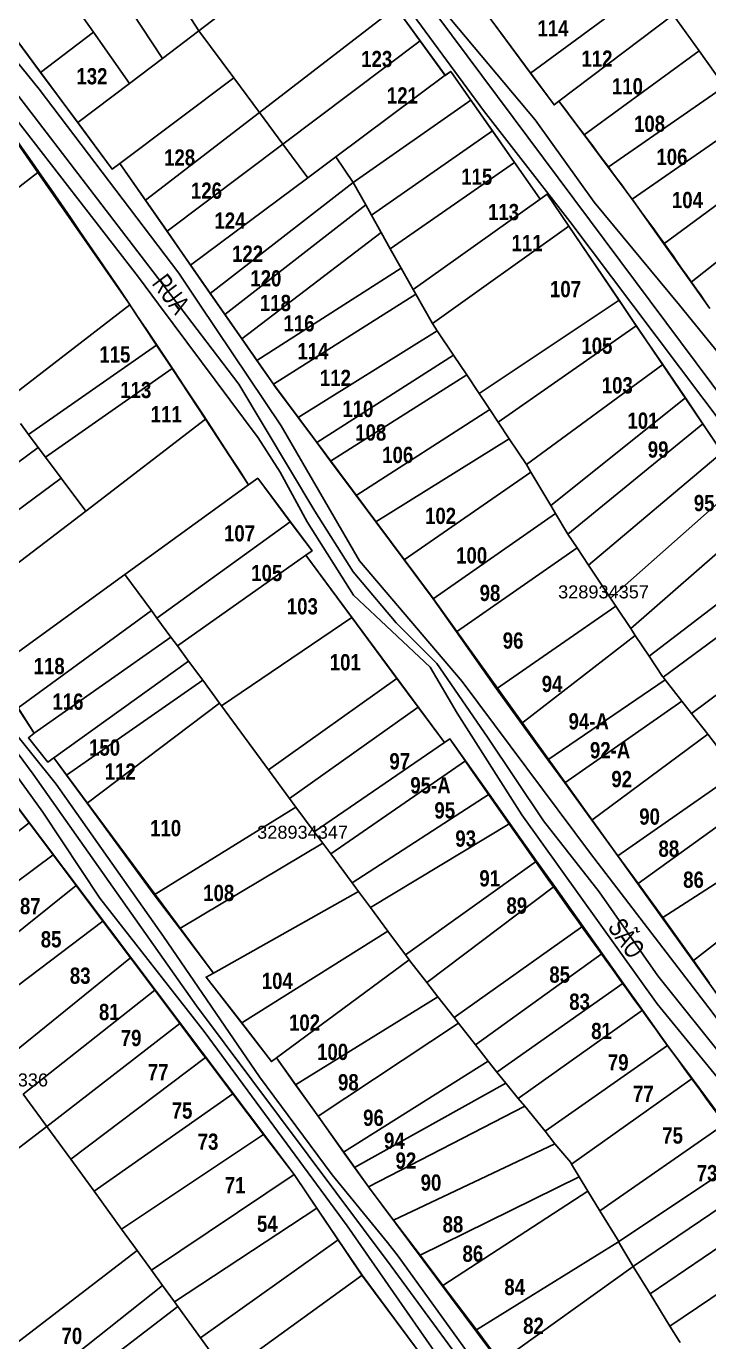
# Model space of a CAD drawing. Extents: x 206155 to 208014, y 4847439 to 4850017.
# Drawn here: x 207182.6 to 207287.6, y 4848296.4 to 4848498.9 of the extents above; entities that cross this region are included whole.
import ezdxf
from ezdxf.enums import TextEntityAlignment as Align

# ---------------------------------------------------------------- set-up
doc = ezdxf.new("R2010")
doc.units = 0
doc.header["$LTSCALE"] = 1.5
doc.header["$MEASUREMENT"] = 0
for name, color, linetype in [('CD-MALHA-LOTES', 40, 'CONTINUOUS'), ('CD_TXT_QUADRA', 7, 'CONTINUOUS'), ('RU-QUADRAS', 6, 'CONTINUOUS'), ('SV-EIXO-RUA-N-PAV', 6, 'CONTINUOUS'), ('SV-RUA-NAO-PAV-S-GUIA-C-GUIA', 7, 'CONTINUOUS'), ('SV-TXT-RUA-N-PAV-S-GUIA-C-GUIA', 7, 'CONTINUOUS'), ('Th_NmrPort', 7, 'CONTINUOUS')]:
    doc.layers.add(name, color=color, linetype=linetype)
doc.styles.add('ARIAL', font='ARIAL.TTF')
doc.styles.get("Standard").update_dxf_attribs({"font": 'swisscbo.ttf'})

msp = doc.modelspace()

# ---------------------------------------------------------------- linework, layer by layer
at = {"layer": 'CD-MALHA-LOTES', "linetype": 'Continuous'}
for p, q in [((207196.14, 4848518.39), (207209.13, 4848498.16)), ((207190.27, 4848514.1), (207203.51, 4848493.9)), ((207192.9, 4848497.96), (207184.52, 4848509.9)), ((207279.27, 4848505.69), (207260.18, 4848491.65)), ((207209.13, 4848498.16), (207214.11, 4848501.94)), ((207239.46, 4848501.74), (207218.44, 4848485.58)), ((207243.18, 4848496.61), (207239.46, 4848501.74)), ((207282.15, 4848500.62), (207264.55, 4848487.32)), ((207286.12, 4848495.09), (207282.15, 4848500.62)), ((207184.76, 4848491.77), (207192.9, 4848497.96)), ((207198.44, 4848490.06), (207192.9, 4848497.96)), ((207203.51, 4848493.9), (207209.13, 4848498.16)), ((207209.13, 4848498.16), (207214.51, 4848490.9)), ((207260.18, 4848491.65), (207254.82, 4848498.9)), ((207222.05, 4848480.71), (207243.18, 4848496.61)), ((207247.02, 4848491.31), (207243.18, 4848496.61)), ((207198.44, 4848490.06), (207203.51, 4848493.9)), ((207268.42, 4848482.14), (207286.12, 4848495.09)), ((207290.06, 4848489.6), (207286.12, 4848495.09)), ((207184.76, 4848491.77), (207190.48, 4848484.03)), ((207230.21, 4848478.75), (207247.02, 4848491.31)), ((207247.02, 4848491.31), (207247.91, 4848491.92)), ((207247.91, 4848491.92), (207251.02, 4848487.48)), ((207260.18, 4848491.65), (207263.8, 4848486.75)), ((207190.48, 4848484.03), (207198.44, 4848490.06)), ((207214.51, 4848490.9), (207196.96, 4848477.75)), ((207218.44, 4848485.58), (207214.51, 4848490.9)), ((207272.15, 4848477.16), (207290.06, 4848489.6)), ((207251.02, 4848487.48), (207232.89, 4848474.81)), ((207254.31, 4848482.78), (207251.02, 4848487.48)), ((207263.8, 4848486.75), (207264.55, 4848487.32)), ((207264.55, 4848487.32), (207268.42, 4848482.14)), ((207200.9, 4848472.09), (207218.44, 4848485.58)), ((207218.44, 4848485.58), (207222.05, 4848480.71)), ((207195.78, 4848476.87), (207190.48, 4848484.03)), ((207275.83, 4848472.23), (207293.66, 4848484.6)), ((207254.31, 4848482.78), (207235.7, 4848469.78)), ((207257.73, 4848477.88), (207254.31, 4848482.78)), ((207268.42, 4848482.14), (207272.15, 4848477.16)), ((207222.05, 4848480.71), (207204.23, 4848467.3)), ((207225.89, 4848475.53), (207222.05, 4848480.71)), ((207196.96, 4848477.75), (207195.78, 4848476.87)), ((207196.96, 4848477.75), (207200.9, 4848472.09)), ((207225.89, 4848475.53), (207230.21, 4848478.75)), ((207232.89, 4848474.81), (207230.21, 4848478.75)), ((207257.73, 4848477.88), (207238.59, 4848464.63)), ((207261.67, 4848472.26), (207257.73, 4848477.88)), ((207280.71, 4848465.38), (207298.2, 4848478.3)), ((207174.76, 4848468.93), (207184.32, 4848476.38)), ((207207.85, 4848462.1), (207225.89, 4848475.53)), ((207232.89, 4848474.81), (207210.89, 4848457.72)), ((207234.81, 4848471.38), (207232.89, 4848474.81)), ((207284.92, 4848459.46), (207301.97, 4848473.05)), ((207200.9, 4848472.09), (207204.23, 4848467.3)), ((207234.81, 4848471.38), (207213.14, 4848454.49)), ((207235.7, 4848469.78), (207234.81, 4848471.38)), ((207242.11, 4848458.35), (207261.67, 4848472.26)), ((207275.83, 4848472.23), (207280.71, 4848465.38)), ((207237.2, 4848467.11), (207235.7, 4848469.78)), ((207204.23, 4848467.3), (207207.85, 4848462.1)), ((207237.2, 4848467.11), (207215.74, 4848450.76)), ((207238.59, 4848464.63), (207237.2, 4848467.11)), ((207266.09, 4848468.09), (207245.09, 4848453.1)), ((207273.81, 4848456.7), (207266.09, 4848468.09)), ((207280.71, 4848465.38), (207284.92, 4848459.46)), ((207240.28, 4848461.62), (207238.59, 4848464.63)), ((207210.89, 4848457.72), (207207.85, 4848462.1)), ((207240.28, 4848461.62), (207218.07, 4848447.41)), ((207242.11, 4848458.35), (207240.28, 4848461.62)), ((207284.92, 4848459.46), (207287.79, 4848455.44)), ((207213.14, 4848454.49), (207210.89, 4848457.72)), ((207242.53, 4848457.61), (207220.6, 4848443.77)), ((207242.11, 4848458.35), (207242.53, 4848457.61)), ((207245.09, 4848453.1), (207242.53, 4848457.61)), ((207198.5, 4848456), (207179.17, 4848441.08)), ((207202.61, 4848449.79), (207198.5, 4848456)), ((207252.26, 4848442.36), (207273.81, 4848456.7)), ((207276.47, 4848452.78), (207273.81, 4848456.7)), ((207213.14, 4848454.49), (207215.74, 4848450.76)), ((207245.09, 4848453.1), (207245.82, 4848452.01)), ((207215.74, 4848450.76), (207218.07, 4848447.41)), ((207245.82, 4848452.01), (207224.42, 4848438.63)), ((207245.82, 4848452.01), (207248.34, 4848448.24)), ((207276.47, 4848452.78), (207255.2, 4848437.95)), ((207280.54, 4848446.79), (207276.47, 4848452.78)), ((207182.93, 4848436.03), (207202.61, 4848449.79)), ((207202.61, 4848449.79), (207205, 4848446.17)), ((207218.07, 4848447.41), (207220.6, 4848443.77)), ((207227.28, 4848434.79), (207248.34, 4848448.24)), ((207250.37, 4848445.19), (207248.34, 4848448.24)), ((207259.56, 4848431.4), (207280.54, 4848446.79)), ((207284.02, 4848441.65), (207280.54, 4848446.79)), ((207205, 4848446.17), (207185.53, 4848432.54)), ((207210.16, 4848438.37), (207205, 4848446.17)), ((207229.41, 4848431.94), (207250.37, 4848445.19)), ((207252.26, 4848442.36), (207250.37, 4848445.19)), ((207253.9, 4848439.9), (207252.26, 4848442.36)), ((207263.29, 4848425.12), (207284.02, 4848441.65)), ((207284.02, 4848441.65), (207286.72, 4848437.66)), ((207224.42, 4848438.63), (207227.28, 4848434.79)), ((207253.9, 4848439.9), (207233.35, 4848426.65)), ((207255.2, 4848437.95), (207253.9, 4848439.9)), ((207182.93, 4848436.03), (207181.69, 4848437.7)), ((207191.71, 4848424.24), (207210.16, 4848438.37)), ((207210.16, 4848438.37), (207216.78, 4848428.27)), ((207256.92, 4848435.38), (207255.2, 4848437.95)), ((207286.72, 4848437.66), (207265.93, 4848420.71)), ((207289.7, 4848433.28), (207286.72, 4848437.66)), ((207184.4, 4848434.05), (207182.93, 4848436.03)), ((207227.28, 4848434.79), (207229.41, 4848431.94)), ((207256.92, 4848435.38), (207236.36, 4848422.61)), ((207259.56, 4848431.4), (207256.92, 4848435.38)), ((207184.4, 4848434.05), (207163.73, 4848418.7)), ((207185.53, 4848432.54), (207184.4, 4848434.05)), ((207187.95, 4848429.29), (207185.53, 4848432.54)), ((207269.12, 4848415.92), (207289.7, 4848433.28)), ((207229.41, 4848431.94), (207233.35, 4848426.65)), ((207259.56, 4848431.4), (207260.25, 4848430.25)), ((207187.95, 4848429.29), (207167.15, 4848413.96)), ((207191.71, 4848424.24), (207187.95, 4848429.29)), ((207240.74, 4848416.73), (207260.25, 4848430.25)), ((207260.25, 4848430.25), (207263.29, 4848425.12)), ((207292.92, 4848428.96), (207272.48, 4848410.86)), ((207216.78, 4848428.27), (207197.74, 4848414.48)), ((207233.35, 4848426.65), (207236.36, 4848422.61)), ((207264.04, 4848423.86), (207263.29, 4848425.12)), ((207171.12, 4848408.48), (207191.71, 4848424.24)), ((207202.68, 4848407.77), (207223.21, 4848422.61)), ((207236.36, 4848422.61), (207240.74, 4848416.73)), ((207245.21, 4848410.72), (207264.04, 4848423.86)), ((207265.93, 4848420.71), (207264.04, 4848423.86)), ((207296.4, 4848424.32), (207275.61, 4848406.15)), ((207265.93, 4848420.71), (207267.35, 4848418.58)), ((207248.81, 4848405.64), (207267.35, 4848418.58)), ((207267.35, 4848418.58), (207269.12, 4848415.92)), ((207278.43, 4848401.91), (207300.52, 4848418.81)), ((207225.58, 4848417.46), (207205.82, 4848403.49)), ((207232.69, 4848407.86), (207225.58, 4848417.46)), ((207240.74, 4848416.73), (207245.21, 4848410.72)), ((207197.74, 4848414.48), (207177.42, 4848399.76)), ((207201.82, 4848408.92), (207197.74, 4848414.48)), ((207269.12, 4848415.92), (207272.48, 4848410.86)), ((207303.11, 4848415.35), (207280.6, 4848398.67)), ((207245.21, 4848410.72), (207248.81, 4848405.64)), ((207272.48, 4848410.86), (207273.29, 4848409.62)), ((207181.33, 4848393.98), (207201.82, 4848408.92)), ((207201.82, 4848408.92), (207202.68, 4848407.77)), ((207254.93, 4848396.89), (207273.29, 4848409.62)), ((207273.29, 4848409.62), (207275.61, 4848406.15)), ((207284.97, 4848393.1), (207307.25, 4848409.81)), ((207202.68, 4848407.77), (207204.82, 4848404.85)), ((207232.69, 4848407.86), (207212.59, 4848394.29)), ((207239.62, 4848398.5), (207232.69, 4848407.86)), ((207204.82, 4848404.85), (207183.79, 4848390.05)), ((207205.82, 4848403.49), (207204.82, 4848404.85)), ((207254.93, 4848396.89), (207248.81, 4848405.64)), ((207276.3, 4848405.12), (207258.79, 4848391.54)), ((207275.61, 4848406.15), (207276.3, 4848405.12)), ((207278.43, 4848401.91), (207276.3, 4848405.12)), ((207207.54, 4848401.16), (207205.82, 4848403.49)), ((207207.54, 4848401.16), (207186.81, 4848386.29)), ((207209.72, 4848398.2), (207207.54, 4848401.16)), ((207188.76, 4848383.62), (207209.72, 4848398.2)), ((207212.31, 4848394.67), (207209.72, 4848398.2)), ((207219.84, 4848384.44), (207239.62, 4848398.5)), ((207242.88, 4848394.09), (207239.62, 4848398.5)), ((207262.87, 4848385.94), (207280.91, 4848398.28)), ((207280.6, 4848398.67), (207280.91, 4848398.28)), ((207280.91, 4848398.28), (207283.5, 4848394.98)), ((207258.79, 4848391.54), (207254.93, 4848396.89)), ((207191.92, 4848379.3), (207212.31, 4848394.67)), ((207212.31, 4848394.67), (207212.59, 4848394.29)), ((207212.59, 4848394.29), (207219.84, 4848384.44)), ((207223.1, 4848380.02), (207242.88, 4848394.09)), ((207246.94, 4848388.62), (207242.88, 4848394.09)), ((207265.44, 4848382.42), (207283.5, 4848394.98)), ((207283.5, 4848394.98), (207284.97, 4848393.1)), ((207183.79, 4848390.05), (207181.33, 4848393.98)), ((207284.97, 4848393.1), (207287.49, 4848389.9)), ((207258.79, 4848391.54), (207262.87, 4848385.94)), ((207226.89, 4848374.87), (207246.94, 4848388.62)), ((207287.49, 4848389.9), (207269.63, 4848376.67)), ((207287.49, 4848389.9), (207288.83, 4848388.19)), ((207185.87, 4848385.62), (207186.81, 4848386.29)), ((207186.81, 4848386.29), (207188.76, 4848383.62)), ((207182.99, 4848376.26), (207176.21, 4848385.29)), ((207219.84, 4848384.44), (207223.1, 4848380.02)), ((207250.18, 4848385.79), (207229.42, 4848371.47)), ((207253.81, 4848380.68), (207250.18, 4848385.79)), ((207262.87, 4848385.94), (207265.44, 4848382.42)), ((207292.1, 4848384.04), (207273.64, 4848371.18)), ((207188.76, 4848383.62), (207191.92, 4848379.3)), ((207265.44, 4848382.42), (207269.63, 4848376.67)), ((207223.1, 4848380.02), (207224.08, 4848378.69)), ((207253.81, 4848380.68), (207232.72, 4848367.02)), ((207257.01, 4848376.17), (207253.81, 4848380.68)), ((207295.13, 4848380.18), (207276.74, 4848366.92)), ((207191.92, 4848379.3), (207202.24, 4848365.2)), ((207224.08, 4848378.69), (207202.24, 4848365.2)), ((207224.08, 4848378.69), (207226.74, 4848375.07)), ((207162.87, 4848360.61), (207182.99, 4848376.26)), ((207186.69, 4848371.32), (207182.99, 4848376.26)), ((207235.53, 4848363.23), (207257.01, 4848376.17)), ((207261.12, 4848370.38), (207257.01, 4848376.17)), ((207269.63, 4848376.67), (207273.64, 4848371.18)), ((207226.74, 4848375.07), (207226.89, 4848374.87)), ((207226.89, 4848374.87), (207228.19, 4848373.12)), ((207280.54, 4848361.7), (207299.88, 4848374.14)), ((207206.18, 4848360.01), (207228.19, 4848373.12)), ((207228.19, 4848373.12), (207229.42, 4848371.47)), ((207166.18, 4848356.14), (207186.69, 4848371.32)), ((207190.22, 4848366.64), (207186.69, 4848371.32)), ((207229.42, 4848371.47), (207232.72, 4848367.02)), ((207261.12, 4848370.38), (207240.94, 4848355.95)), ((207263.87, 4848366.5), (207261.12, 4848370.38)), ((207273.64, 4848371.18), (207276.74, 4848366.92)), ((207303.62, 4848369.39), (207285.27, 4848355.05)), ((207170.26, 4848350.59), (207190.22, 4848366.64)), ((207194.37, 4848361.11), (207190.22, 4848366.64)), ((207232.72, 4848367.02), (207233.7, 4848365.7)), ((207244.24, 4848351.67), (207263.87, 4848366.5)), ((207268.24, 4848360.36), (207263.87, 4848366.5)), ((207276.74, 4848366.92), (207280.54, 4848361.7)), ((207202.24, 4848365.2), (207206.18, 4848360.01)), ((207211.39, 4848353.15), (207233.7, 4848365.7)), ((207233.7, 4848365.7), (207235.53, 4848363.23)), ((207235.53, 4848363.23), (207238.24, 4848359.59)), ((207280.54, 4848361.7), (207285.27, 4848355.05)), ((207173.9, 4848345.64), (207194.37, 4848361.11)), ((207198.61, 4848355.46), (207194.37, 4848361.11)), ((207206.18, 4848360.01), (207211.39, 4848353.15)), ((207248.44, 4848346.28), (207268.24, 4848360.36)), ((207271.23, 4848356.14), (207268.24, 4848360.36)), ((207238.24, 4848359.59), (207215.73, 4848345.46)), ((207238.24, 4848359.59), (207240.94, 4848355.95)), ((207240.94, 4848355.95), (207241.52, 4848355.17)), ((207251.72, 4848342.07), (207271.23, 4848356.14)), ((207274.45, 4848351.61), (207271.23, 4848356.14)), ((207178.6, 4848339.25), (207198.61, 4848355.46)), ((207202.34, 4848350.49), (207198.61, 4848355.46)), ((207241.52, 4848355.17), (207221.06, 4848340.08)), ((207285.27, 4848355.05), (207287.73, 4848351.61)), ((207210.25, 4848352.51), (207211.39, 4848353.15)), ((207215.73, 4848345.46), (207210.25, 4848352.51)), ((207245.94, 4848349.48), (207244.24, 4848351.67)), ((207274.45, 4848351.61), (207254.99, 4848337.89)), ((207277.4, 4848347.45), (207274.45, 4848351.61)), ((207202.34, 4848350.49), (207182.07, 4848334.52)), ((207206.18, 4848345.39), (207202.34, 4848350.49)), ((207224.02, 4848335.93), (207245.94, 4848349.48)), ((207245.94, 4848349.48), (207248.44, 4848346.28)), ((207248.44, 4848346.28), (207249.11, 4848345.41)), ((207258.3, 4848333.83), (207277.4, 4848347.45)), ((207281.27, 4848341.99), (207277.4, 4848347.45)), ((207206.18, 4848345.39), (207185.73, 4848329.54)), ((207220.29, 4848339.51), (207215.73, 4848345.46)), ((207249.11, 4848345.41), (207227.47, 4848331.1)), ((207249.11, 4848345.41), (207251.72, 4848342.07)), ((207253.67, 4848339.57), (207251.72, 4848342.07)), ((207262.42, 4848328.8), (207281.27, 4848341.99)), ((207285.08, 4848336.89), (207281.27, 4848341.99)), ((207210.14, 4848340.12), (207189.4, 4848324.5)), ((207214.37, 4848334.54), (207210.14, 4848340.12)), ((207221.06, 4848340.08), (207220.29, 4848339.51)), ((207221.06, 4848340.08), (207224.02, 4848335.93)), ((207231.42, 4848325.57), (207253.67, 4848339.57)), ((207253.67, 4848339.57), (207254.99, 4848337.89)), ((207254.99, 4848337.89), (207256.39, 4848336.17)), ((207227.47, 4848331.1), (207224.02, 4848335.93)), ((207233.11, 4848323.2), (207256.39, 4848336.17)), ((207256.39, 4848336.17), (207258.3, 4848333.83)), ((207266.5, 4848323.75), (207285.08, 4848336.89)), ((207290.22, 4848330.01), (207285.08, 4848336.89)), ((207182.07, 4848334.52), (207185.73, 4848329.54)), ((207214.37, 4848334.54), (207192.99, 4848319.55)), ((207219.09, 4848328.31), (207214.37, 4848334.54)), ((207259.29, 4848332.63), (207258.3, 4848333.83)), ((207235.25, 4848320.22), (207259.29, 4848332.63)), ((207259.29, 4848332.63), (207262.42, 4848328.8)), ((207166, 4848314.54), (207185.73, 4848329.54)), ((207189.4, 4848324.5), (207185.73, 4848329.54)), ((207227.47, 4848331.1), (207231.42, 4848325.57)), ((207290.22, 4848330.01), (207270.85, 4848316.53)), ((207197.22, 4848313.74), (207219.09, 4848328.31)), ((207223.78, 4848322.14), (207219.09, 4848328.31)), ((207262.42, 4848328.8), (207263.94, 4848326.88)), ((207231.42, 4848325.57), (207233.11, 4848323.2)), ((207239.08, 4848315.12), (207263.94, 4848326.88)), ((207263.94, 4848326.88), (207266.37, 4848323.96)), ((207189.4, 4848324.5), (207192.99, 4848319.55)), ((207266.37, 4848323.96), (207266.5, 4848323.75)), ((207266.5, 4848323.75), (207267.67, 4848321.8)), ((207273.79, 4848311.8), (207293.83, 4848325.18)), ((207201.82, 4848307.41), (207223.78, 4848322.14)), ((207267.67, 4848321.8), (207243.18, 4848309.71)), ((207269.01, 4848319.58), (207267.67, 4848321.8)), ((207192.99, 4848319.55), (207197.22, 4848313.74)), ((207239.08, 4848315.12), (207235.25, 4848320.22)), ((207246.7, 4848305.04), (207269.01, 4848319.58)), ((207269.01, 4848319.58), (207270.85, 4848316.53)), ((207278.58, 4848303.78), (207299.3, 4848317.84)), ((207227.27, 4848316.98), (207205.37, 4848302.52)), ((207230.57, 4848312.09), (207227.27, 4848316.98)), ((207243.18, 4848309.71), (207239.08, 4848315.12)), ((207270.85, 4848316.53), (207273.79, 4848311.8)), ((207197.22, 4848313.74), (207199.61, 4848310.45)), ((207281.64, 4848298.8), (207302.8, 4848313.16)), ((207230.57, 4848312.09), (207209.39, 4848296.99)), ((207234.26, 4848306.64), (207230.57, 4848312.09)), ((207273.73, 4848311.76), (207251.85, 4848298.21)), ((207273.73, 4848311.76), (207273.79, 4848311.8)), ((207276, 4848307.99), (207273.73, 4848311.76)), ((207180.19, 4848295.5), (207199.61, 4848310.45)), ((207199.61, 4848310.45), (207201.82, 4848307.41)), ((207243.18, 4848309.71), (207246.7, 4848305.04)), ((207201.82, 4848307.41), (207203.52, 4848305.07)), ((207255.5, 4848293.29), (207276, 4848307.99)), ((207276, 4848307.99), (207278.58, 4848303.78)), ((207184.4, 4848289.87), (207203.52, 4848305.07)), ((207203.52, 4848305.07), (207205.37, 4848302.52)), ((207213.36, 4848291.52), (207234.26, 4848306.64)), ((207234.26, 4848306.64), (207253.42, 4848280.89)), ((207251.85, 4848298.21), (207246.7, 4848305.04)), ((207278.58, 4848303.78), (207281.64, 4848298.8)), ((207205.87, 4848301.83), (207186.54, 4848287)), ((207205.37, 4848302.52), (207205.87, 4848301.83)), ((207209.39, 4848296.99), (207205.87, 4848301.83)), ((207209.39, 4848296.99), (207213.36, 4848291.52)), ((207251.85, 4848298.21), (207255.5, 4848293.29)), ((207281.64, 4848298.8), (207283.1, 4848296.42)), ((207283.22, 4848296.26), (207283.1, 4848296.42))]:
    msp.add_line(p, q, dxfattribs=at)
at = {"layer": 'CD-MALHA-LOTES', "linetype": 'Continuous', "flags": 128}
for points in [[(207184.52, 4848509.9), (207175.97, 4848503.65), (207184.76, 4848491.77)], [(207184.32, 4848476.38), (207169.88, 4848497.11), (207159.67, 4848489.38)], [(207272.15, 4848477.16), (207275.66, 4848472.47), (207275.83, 4848472.23)], [(207198.5, 4848456), (207198.33, 4848456.26), (207184.32, 4848476.38)], [(207266.09, 4848468.09), (207262.74, 4848473.02), (207261.67, 4848472.26)], [(207220.6, 4848443.77), (207220.76, 4848443.54), (207224.42, 4848438.63)], [(207223.21, 4848422.61), (207218.19, 4848429.29), (207216.78, 4848428.27)], [(207225.58, 4848417.46), (207226.56, 4848418.15), (207223.21, 4848422.61)], [(207280.6, 4848398.67), (207280.52, 4848398.77), (207278.43, 4848401.91)], [(207183.79, 4848390.05), (207182.9, 4848389.34), (207185.87, 4848385.62)], [(207250.18, 4848385.79), (207247.77, 4848389.19), (207246.94, 4848388.62)], [(207241.62, 4848355.03), (207244.24, 4848351.67)], [(207210.14, 4848340.12), (207209.81, 4848340.55), (207206.18, 4848345.39)], [(207227.27, 4848316.98), (207223.9, 4848321.98), (207223.78, 4848322.14)], [(207233.11, 4848323.2), (207234.98, 4848320.58), (207235.25, 4848320.22)], [(207296.36, 4848321.78), (207276.18, 4848308.12), (207276, 4848307.99)]]:
    msp.add_lwpolyline(points, dxfattribs=at)
at = {"layer": 'CD-MALHA-LOTES', "linetype": 'Continuous'}
msp.add_lwpolyline([(207241.52, 4848355.17), (207241.62, 4848355.03)], dxfattribs=at)
for p in [(207284.92, 4848459.46), (207284.92, 4848459.46), (207185.53, 4848432.54), (207262.87, 4848385.94), (207262.87, 4848385.94), (207202.24, 4848365.2)]:
    msp.add_point(p, dxfattribs=at)
at = {"layer": 'RU-QUADRAS', "color": 6, "linetype": 'Continuous'}
for points in [[(207175.97, 4848503.65), (207216.55, 4848533.31), (207247.05, 4848491.28), (207247.91, 4848491.92), (207261.67, 4848472.26), (207262.74, 4848473.02), (207289.7, 4848433.28, -0.007776), (207368.07, 4848326.72), (207329.42, 4848298.74, -0.016949), (207299.23, 4848335.46), (207244.92, 4848411.13), (207220.6, 4848443.77), (207196.96, 4848477.75), (207195.78, 4848476.87)], [(207128.42, 4848465.73), (207169.88, 4848497.11, -0.012584), (207216.78, 4848428.28), (207218.19, 4848429.29), (207226.56, 4848418.15), (207225.58, 4848417.46), (207246.94, 4848388.62), (207247.77, 4848389.19, 0.012114), (207318.88, 4848291.63, -0.024659), (207279.44, 4848261), (207235.25, 4848320.22), (207221.06, 4848340.08), (207220.29, 4848339.51), (207210.25, 4848352.51), (207211.39, 4848353.15), (207186.81, 4848386.29), (207185.87, 4848385.62), (207182.9, 4848389.34), (207183.79, 4848390.05), (207177.42, 4848399.76), (207144.41, 4848445.43)], [(207081.54, 4848429.94), (207106, 4848449.26), (207107.06, 4848447.94), (207117.16, 4848455.37), (207115.57, 4848457.49), (207120.88, 4848460.94), (207145.81, 4848427.49), (207146.93, 4848428.3), (207154.64, 4848417.95), (207153.18, 4848416.88), (207160.19, 4848408.28), (207161.02, 4848408.92), (207165.27, 4848403.61), (207163.48, 4848402.23), (207223.78, 4848322.14), (207234.24, 4848306.66), (207271.48, 4848256.63), (207260.86, 4848249.46), (207261.64, 4848248.41), (207230.54, 4848227.01, 0.004824), (207165.95, 4848314.6), (207145.19, 4848344.03), (207122.74, 4848372.51)]]:
    msp.add_lwpolyline(points, format="xyb", close=True, dxfattribs=at)
msp.add_lwpolyline([(207287.79, 4848455.44, 0.011479), (207264.55, 4848487.32), (207263.8, 4848486.75), (207243.11, 4848514.76)], format="xyb", dxfattribs=at)
at = {"layer": 'SV-EIXO-RUA-N-PAV'}
for points in [[(207216.02, 4848538.4), (207229.17, 4848522.85), (207375.15, 4848327.12)], [(207169.77, 4848503.23), (207203.94, 4848458.64), (207215.28, 4848443.79), (207227, 4848424.25), (207232.86, 4848414.87), (207239.51, 4848407.05), (207245.76, 4848400.8), (207253.57, 4848389.47), (207262.17, 4848376.57), (207270.77, 4848365.63), (207279.76, 4848352.73), (207290.7, 4848339.06), (207300.08, 4848326.94), (207320.01, 4848300.17), (207325.87, 4848292.75), (207326.75, 4848291.03), (207329.58, 4848285.52), (207408.52, 4848182.74), (207429.62, 4848152.65), (207454.24, 4848119.83), (207465.97, 4848104.39), (207469.22, 4848095.17)], [(207422.39, 4848060.12), (207381.92, 4848116.16), (207337.09, 4848176.54), (207295.46, 4848230.06), (207277.66, 4848254.88), (207273.96, 4848260.02), (207238.74, 4848308.05), (207208.78, 4848348.08), (207183.62, 4848383.76), (207165.32, 4848408.46), (207146.11, 4848436.36), (207120.99, 4848466.51)]]:
    msp.add_lwpolyline(points, dxfattribs=at)
at = {"layer": 'SV-RUA-NAO-PAV-S-GUIA-C-GUIA', "flags": 128}
for points in [[(207221.01, 4848529.33), (207252.93, 4848485.92), (207266.24, 4848468.79), (207275.91, 4848455.96), (207290.47, 4848436.63), (207329.76, 4848383.33), (207355.96, 4848348.83), (207370.89, 4848328.35), (207371.14, 4848326.57), (207369.96, 4848324.92), (207366.99, 4848322.95), (207328.71, 4848297.16), (207327.37, 4848296.6), (207325.55, 4848296.78), (207324.01, 4848298.54), (207288.13, 4848347.1), (207269.4, 4848371.52), (207249.65, 4848398), (207233.87, 4848416.6), (207221.82, 4848437.38), (207209.25, 4848456.07), (207206.03, 4848460.86), (207184.57, 4848489.17), (207175.33, 4848500.51)], [(207304.72, 4848519.11), (207323.2, 4848494.56), (207347.76, 4848460.26), (207350.93, 4848455.83), (207366.81, 4848433.61), (207390.79, 4848400.43), (207416.64, 4848364.95), (207416.51, 4848360.63), (207414.31, 4848358.32), (207376.33, 4848332.75), (207374.86, 4848332.58), (207372.99, 4848333.81), (207332.74, 4848390.05), (207300.22, 4848434.25), (207299.03, 4848436.38), (207283.12, 4848455.94), (207269.99, 4848471.77), (207260.91, 4848484.45), (207246.67, 4848501.38)], [(207321.36, 4848294.84), (207309.07, 4848311.65), (207292.17, 4848333.17), (207279.7, 4848348.39), (207258.87, 4848377.5), (207248.89, 4848393.16), (207244.73, 4848400.21), (207232.92, 4848411.3), (207225.78, 4848422.61), (207221.65, 4848430.21), (207218.28, 4848435.51), (207202.91, 4848456.08), (207199.82, 4848460.22), (207171.39, 4848496.9)], [(207169, 4848404.78), (207187.19, 4848382.23), (207203.71, 4848358.79), (207218.44, 4848337.19), (207229.66, 4848322.08), (207238.16, 4848311.67), (207239.8, 4848309.56), (207251.37, 4848293.57)], [(207174.59, 4848392.41), (207185.12, 4848377.91), (207193.91, 4848364.68), (207209.94, 4848344.15), (207231.97, 4848314.22), (207248.31, 4848290.68), (207271.25, 4848258.79), (207272.35, 4848256.72), (207272.47, 4848255.19), (207271.38, 4848253.71), (207247.09, 4848236.33), (207231.09, 4848225.46), (207228.5, 4848226.06), (207226.04, 4848228.45), (207225.32, 4848229.36), (207201.09, 4848261.81), (207156.4, 4848322.43)]]:
    msp.add_lwpolyline(points, dxfattribs=at)

# ---------------------------------------------------------------- texts
at = {"layer": 'CD_TXT_QUADRA', "linetype": 'Continuous', "style": 'ARIAL'}
for s, p in [('328934357', (207271.42, 4848411.81)), ('328934347', (207225.1, 4848374.82)), ('328934336', (207178.92, 4848336.69))]:
    msp.add_text(s, height=2, dxfattribs=at).set_placement(p, align=Align.MIDDLE)
at = {"layer": 'SV-TXT-RUA-N-PAV-S-GUIA-C-GUIA', "style": 'ARIAL', "width": 0.7}
for s, rotation, p in [('RUA', 307, (207201.8, 4848459.23)), ('SÃO', 305, (207271.96, 4848360.17))]:
    msp.add_text(s, height=3, rotation=rotation, dxfattribs=at).set_placement(p)
at = {"layer": 'Th_NmrPort', "color": 1}
for s, p in [('114', (207261.26, 4848498.55)), ('123', (207234.12, 4848493.82)), ('112', (207268.02, 4848493.88)), ('132', (207190.28, 4848491.17)), ('121', (207238.07, 4848488.22)), ('110', (207272.71, 4848489.62)), ('108', (207276.12, 4848483.86)), ('128', (207203.78, 4848478.66)), ('106', (207279.56, 4848478.76)), ('115', (207249.52, 4848475.71)), ('126', (207207.91, 4848473.56)), ('104', (207281.95, 4848472.12)), ('113', (207253.64, 4848470.27)), ('124', (207211.53, 4848468.95)), ('122', (207214.24, 4848463.85)), ('111', (207257.27, 4848465.49)), ('120', (207217.05, 4848460.06)), ('107', (207263.18, 4848458.41)), ('118', (207218.53, 4848456.27)), ('116', (207222.16, 4848453.14)), ('105', (207268.01, 4848449.69)), ('115', (207193.81, 4848448.35)), ('114', (207224.3, 4848448.86)), ('112', (207227.76, 4848444.74)), ('103', (207271.15, 4848443.6)), ('113', (207197.03, 4848442.88)), ('110', (207231.22, 4848439.97)), ('111', (207201.71, 4848439.15)), ('101', (207275.1, 4848438.16)), ('108', (207233.2, 4848436.34)), ('99', (207278.24, 4848433.72)), ('106', (207237.35, 4848432.89)), ('95', (207285.32, 4848425.48)), ('102', (207243.95, 4848423.51)), ('107', (207213, 4848420.82)), ('100', (207248.73, 4848417.42)), ('105', (207217.19, 4848414.71)), ('98', (207252.35, 4848411.65)), ('103', (207222.67, 4848409.59)), ('96', (207255.91, 4848404.32)), ('101', (207229.28, 4848400.98)), ('118', (207183.7, 4848400.39)), ('94', (207261.91, 4848397.65)), ('116', (207186.59, 4848394.92)), ('94-A', (207266.04, 4848391.89)), ('150', (207192.23, 4848387.85)), ('92-A', (207269.33, 4848387.44)), ('97', (207238.46, 4848385.74)), ('112', (207194.64, 4848384.15)), ('92', (207272.63, 4848383)), ('95-A', (207241.68, 4848382.04)), ('95', (207245.39, 4848378.18)), ('90', (207276.92, 4848377.23)), ('110', (207201.62, 4848375.44)), ('93', (207248.61, 4848373.84)), ('88', (207279.88, 4848372.29)), ('91', (207252.31, 4848367.72)), ('86', (207283.68, 4848367.51)), ('108', (207209.8, 4848365.47)), ('87', (207181.59, 4848363.45)), ('89', (207256.48, 4848363.53)), ('85', (207184.79, 4848358.34)), ('83', (207189.27, 4848352.74)), ('85', (207263.08, 4848352.91)), ('104', (207218.82, 4848351.94)), ('83', (207266.14, 4848348.73)), ('81', (207193.75, 4848347.15)), ('102', (207223.01, 4848345.51)), ('81', (207269.52, 4848344.22)), ('79', (207197.11, 4848343.15)), ('100', (207227.33, 4848341.01)), ('79', (207272.09, 4848339.4)), ('77', (207201.27, 4848337.88)), ('98', (207230.55, 4848336.34)), ('77', (207275.96, 4848334.57)), ('75', (207204.95, 4848331.98)), ('96', (207234.42, 4848330.87)), ('75', (207280.46, 4848328.14)), ('73', (207208.95, 4848327.19)), ('94', (207237.64, 4848327.33)), ('92', (207239.41, 4848324.28)), ('73', (207285.77, 4848322.35)), ('71', (207213.11, 4848320.48)), ('90', (207243.27, 4848320.9)), ('54', (207218.07, 4848314.56)), ('88', (207246.65, 4848314.47)), ('86', (207249.71, 4848309.96)), ('84', (207256.15, 4848304.82)), ('82', (207259.05, 4848298.86)), ('70', (207187.99, 4848297.3))]:
    msp.add_text(s, height=2.5, dxfattribs=at).set_placement(p, align=Align.MIDDLE_LEFT)

doc.saveas('drawing.dxf')
